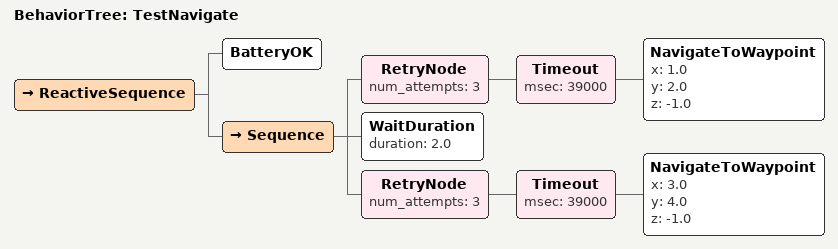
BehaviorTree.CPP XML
<root BTCPP_format="4">
  <BehaviorTree ID="TestNavigate">
    <!-- Battery check wraps the entire mission via ReactiveSequence -->
    <!-- If BatteryOK fails, the whole tree halts cleanly -->
    <ReactiveSequence>
      <BatteryOK/>
      <Sequence>
        <!-- Navigate to first waypoint with retry + timeout -->
        <RetryNode num_attempts="3">
          <Timeout msec="39000">
            <NavigateToWaypoint x="1.0" y="2.0" z="-1.0"/>
          </Timeout>
        </RetryNode>

        <!-- Wait at waypoint -->
        <WaitDuration duration="2.0"/>

        <!-- Navigate to second waypoint -->
        <RetryNode num_attempts="3">
          <Timeout msec="39000">
            <NavigateToWaypoint x="3.0" y="4.0" z="-1.0"/>
          </Timeout>
        </RetryNode>
      </Sequence>
    </ReactiveSequence>
  </BehaviorTree>
</root>
